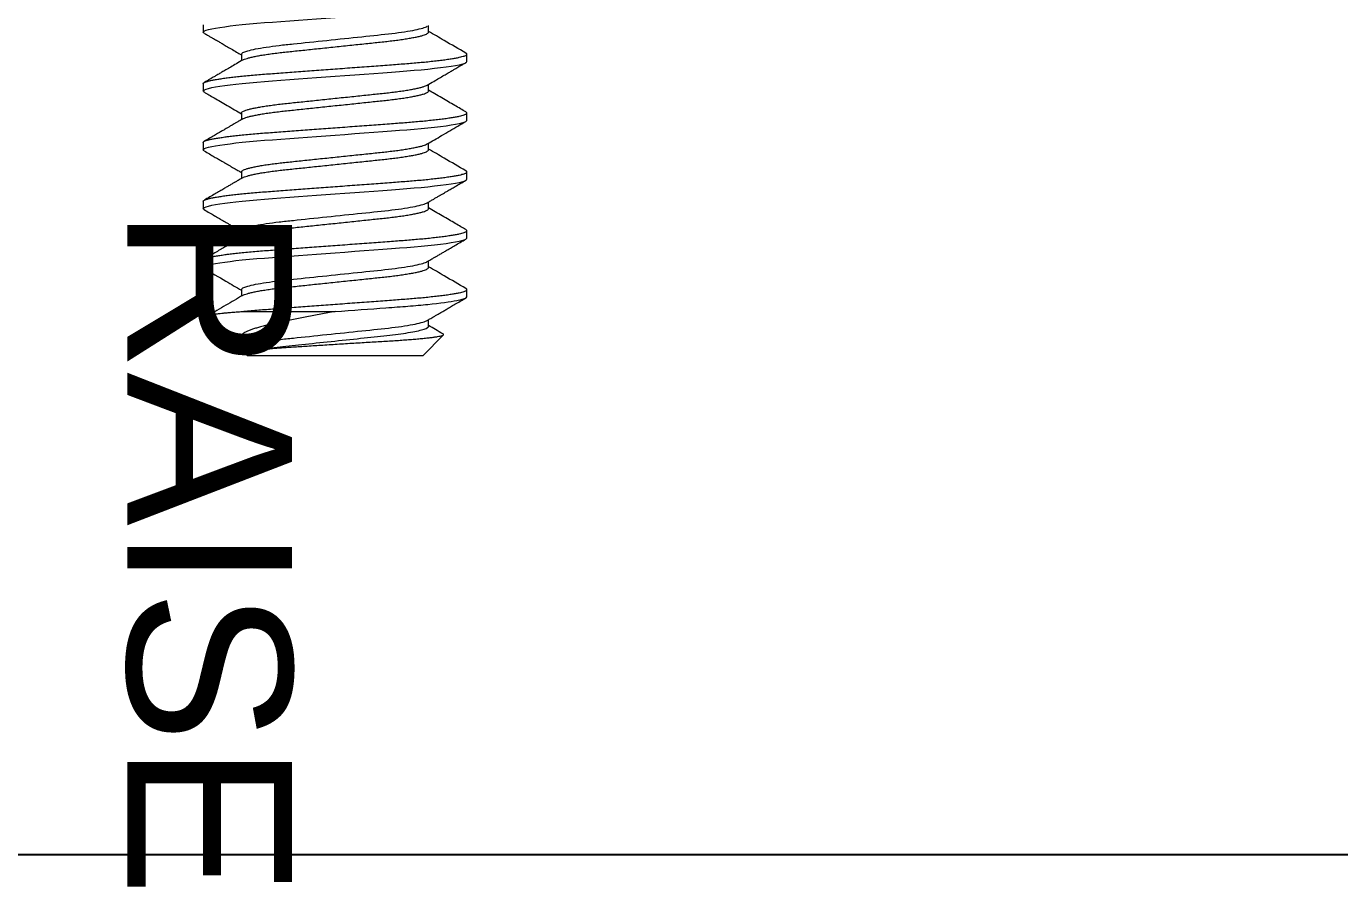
# Model space of a CAD drawing. Header units: inches. Extents: x 1.3 to 19.8, y 1.7 to 13.
# Drawn here: x 13.588 to 14.146, y 10.034 to 10.399 of the extents above; entities that cross this region are included whole.
import ezdxf

# ---------------------------------------------------------------- set-up
doc = ezdxf.new("R2010")
doc.units = ezdxf.units.IN
doc.header["$MEASUREMENT"] = 0
doc.linetypes.add('SLD-Solid', pattern=[0])
for name, color, linetype in [('Fastener', 134, 'Continuous'), ('Solenoid', 6, 'Continuous'), ('Text', 50, 'Continuous')]:
    doc.layers.add(name, color=color, linetype=linetype)
doc.styles.get("Standard").update_dxf_attribs({"font": 'arial.ttf'})

msp = doc.modelspace()

# ---------------------------------------------------------------- linework, layer by layer
at = {"layer": 'Fastener', "linetype": 'SLD-Solid', "lineweight": 15}
for p, q in [((13.66324, 10.39979), (13.66324, 10.39667)), ((13.759, 10.39667), (13.759, 10.39948)), ((13.67948, 10.38729), (13.67948, 10.38447)), ((13.77524, 10.38417), (13.77524, 10.38729)), ((13.66324, 10.37479), (13.66324, 10.37167)), ((13.759, 10.37167), (13.759, 10.37448)), ((13.67948, 10.36229), (13.67948, 10.35947)), ((13.77524, 10.35917), (13.77524, 10.36229)), ((13.66324, 10.34979), (13.66324, 10.34667)), ((13.759, 10.34667), (13.759, 10.34948)), ((13.67948, 10.33729), (13.67948, 10.33447)), ((13.77524, 10.33417), (13.77524, 10.33729)), ((13.66324, 10.32479), (13.66324, 10.32167)), ((13.759, 10.32167), (13.759, 10.32449)), ((13.67948, 10.31229), (13.67948, 10.30947)), ((13.77524, 10.30917), (13.77524, 10.31229)), ((13.66324, 10.29979), (13.66324, 10.29667)), ((13.759, 10.29667), (13.759, 10.29949)), ((13.67948, 10.28729), (13.67948, 10.28447)), ((13.77524, 10.28417), (13.77524, 10.28729)), ((13.67928, 10.27792), (13.71924, 10.27792)), ((13.66524, 10.27591), (13.67803, 10.26312)), ((13.759, 10.27167), (13.759, 10.27449)), ((13.75649, 10.25917), (13.76531, 10.26799)), ((13.67948, 10.26229), (13.67948, 10.26168)), ((13.67948, 10.26168), (13.68199, 10.25917)), ((13.67948, 10.26168), (13.68703, 10.26168)), ((13.75649, 10.25917), (13.68199, 10.25917))]:
    msp.add_line(p, q, dxfattribs=at)
at = {"layer": 'Fastener', "linetype": 'SLD-Solid', "lineweight": 15, "flags": 128}
for points in [[(13.66365, 10.39623), (13.66336, 10.39642), (13.66324, 10.39667), (13.66338, 10.39692), (13.66381, 10.3972), (13.66453, 10.39748), (13.66556, 10.39778), (13.66689, 10.39808), (13.66852, 10.39839), (13.67033, 10.39869), (13.67238, 10.39898), (13.67466, 10.39927), (13.67715, 10.39956), (13.67982, 10.39985), (13.68284, 10.40014), (13.68602, 10.40042), (13.68931, 10.40069), (13.69271, 10.40094), (13.69629, 10.40121), (13.70003, 10.40149), (13.70371, 10.40176), (13.70749, 10.40204), (13.71136, 10.40233), (13.71528, 10.40262), (13.71924, 10.40292), (13.72344, 10.40323), (13.7276, 10.40354), (13.73169, 10.40384), (13.73568, 10.40414), (13.73953, 10.40443), (13.74323, 10.4047), (13.74656, 10.40495), (13.74974, 10.40519), (13.75283, 10.40544), (13.75581, 10.40571), (13.75866, 10.40599), (13.76149, 10.40629), (13.76411, 10.40659), (13.76649, 10.4069), (13.76861, 10.40722), (13.77045, 10.40753), (13.772, 10.40783), (13.77318, 10.40812), (13.77409, 10.4084), (13.77474, 10.40866), (13.77512, 10.40892), (13.77524, 10.40917), (13.77524, 10.40917)], [(13.66365, 10.37122), (13.66336, 10.37142), (13.66324, 10.37167), (13.66338, 10.37192), (13.66381, 10.3722), (13.66453, 10.37248), (13.66556, 10.37278), (13.66689, 10.37308), (13.66852, 10.37339), (13.67033, 10.37369), (13.67238, 10.37398), (13.67466, 10.37427), (13.67715, 10.37456), (13.67982, 10.37485), (13.68284, 10.37514), (13.68602, 10.37542), (13.68931, 10.37569), (13.69271, 10.37594), (13.69629, 10.37621), (13.70003, 10.37649), (13.70371, 10.37676), (13.70749, 10.37704), (13.71136, 10.37733), (13.71528, 10.37762), (13.71924, 10.37792), (13.72344, 10.37823), (13.7276, 10.37854), (13.73169, 10.37884), (13.73568, 10.37914), (13.73953, 10.37943), (13.74323, 10.3797), (13.74656, 10.37995), (13.74974, 10.38019), (13.75283, 10.38044), (13.75581, 10.38071), (13.75866, 10.38099), (13.76149, 10.38129), (13.76411, 10.38159), (13.76649, 10.3819), (13.76861, 10.38222), (13.77045, 10.38253), (13.772, 10.38283), (13.77318, 10.38312), (13.77409, 10.3834), (13.77474, 10.38366), (13.77512, 10.38392), (13.77524, 10.38417), (13.77524, 10.38417)], [(13.66365, 10.34622), (13.66336, 10.34642), (13.66324, 10.34667), (13.66338, 10.34692), (13.66381, 10.3472), (13.66453, 10.34748), (13.66556, 10.34778), (13.66689, 10.34808), (13.66852, 10.34839), (13.67033, 10.34869), (13.67238, 10.34898), (13.67466, 10.34927), (13.67715, 10.34956), (13.67982, 10.34985), (13.68284, 10.35014), (13.68602, 10.35042), (13.68931, 10.35069), (13.69271, 10.35094), (13.69629, 10.35121), (13.70003, 10.35149), (13.70371, 10.35176), (13.70749, 10.35204), (13.71136, 10.35233), (13.71528, 10.35262), (13.71924, 10.35292), (13.72344, 10.35323), (13.7276, 10.35354), (13.73169, 10.35384), (13.73568, 10.35414), (13.73953, 10.35443), (13.74323, 10.3547), (13.74656, 10.35495), (13.74974, 10.35519), (13.75283, 10.35544), (13.75581, 10.35571), (13.75866, 10.35599), (13.76149, 10.35629), (13.76411, 10.35659), (13.76649, 10.3569), (13.76861, 10.35722), (13.77045, 10.35753), (13.772, 10.35783), (13.77318, 10.35812), (13.77409, 10.3584), (13.77474, 10.35866), (13.77512, 10.35892), (13.77524, 10.35917), (13.77524, 10.35917)], [(13.66365, 10.32122), (13.66336, 10.32142), (13.66324, 10.32167), (13.66338, 10.32192), (13.66381, 10.3222), (13.66453, 10.32248), (13.66556, 10.32278), (13.66689, 10.32308), (13.66852, 10.32339), (13.67033, 10.32369), (13.67238, 10.32398), (13.67466, 10.32427), (13.67715, 10.32456), (13.67982, 10.32485), (13.68284, 10.32514), (13.68602, 10.32542), (13.68931, 10.32569), (13.69271, 10.32594), (13.69629, 10.32621), (13.70003, 10.32649), (13.70371, 10.32676), (13.70749, 10.32704), (13.71136, 10.32733), (13.71528, 10.32762), (13.71924, 10.32792), (13.72344, 10.32823), (13.7276, 10.32854), (13.73169, 10.32884), (13.73568, 10.32914), (13.73953, 10.32943), (13.74323, 10.3297), (13.74656, 10.32995), (13.74974, 10.33019), (13.75283, 10.33044), (13.75581, 10.33071), (13.75866, 10.33099), (13.76149, 10.33129), (13.76411, 10.33159), (13.76649, 10.3319), (13.76861, 10.33222), (13.77045, 10.33253), (13.772, 10.33283), (13.77318, 10.33312), (13.77409, 10.3334), (13.77474, 10.33366), (13.77512, 10.33392), (13.77524, 10.33417), (13.77524, 10.33417)], [(13.66365, 10.29623), (13.66336, 10.29642), (13.66324, 10.29667), (13.66338, 10.29692), (13.66381, 10.2972), (13.66453, 10.29748), (13.66556, 10.29778), (13.66689, 10.29808), (13.66852, 10.29839), (13.67033, 10.29869), (13.67238, 10.29898), (13.67466, 10.29927), (13.67715, 10.29956), (13.67982, 10.29985), (13.68284, 10.30014), (13.68602, 10.30042), (13.68931, 10.30069), (13.69271, 10.30094), (13.69629, 10.30121), (13.70003, 10.30149), (13.70371, 10.30176), (13.70749, 10.30204), (13.71136, 10.30233), (13.71528, 10.30262), (13.71924, 10.30292), (13.72344, 10.30323), (13.7276, 10.30354), (13.73169, 10.30384), (13.73568, 10.30414), (13.73953, 10.30443), (13.74323, 10.3047), (13.74656, 10.30495), (13.74974, 10.30519), (13.75283, 10.30544), (13.75581, 10.30571), (13.75866, 10.30599), (13.76149, 10.30629), (13.76411, 10.30659), (13.76649, 10.3069), (13.76861, 10.30722), (13.77045, 10.30753), (13.772, 10.30783), (13.77318, 10.30812), (13.77409, 10.3084), (13.77474, 10.30866), (13.77512, 10.30892), (13.77524, 10.30917), (13.77524, 10.30917)]]:
    msp.add_lwpolyline(points, dxfattribs=at)
at = {"layer": 'Fastener', "linetype": 'SLD-Solid', "lineweight": 15}
for points, knots in [([(13.66363, 10.39623), (13.6641, 10.39595), (13.66498, 10.39544), (13.66618, 10.39474), (13.66719, 10.39416), (13.66805, 10.39366), (13.6689, 10.39316), (13.66997, 10.39254), (13.67137, 10.39172), (13.67312, 10.3907), (13.67516, 10.38951), (13.67732, 10.38825), (13.67879, 10.38739), (13.67948, 10.38698)], [0, 0, 0, 0, 0.089254, 0.16547, 0.228658, 0.278826, 0.327947, 0.390075, 0.481807, 0.592248, 0.721364, 0.86911, 1, 1, 1, 1]), ([(13.67948, 10.38729), (13.67948, 10.38772), (13.68034, 10.38821), (13.68394, 10.38925), (13.68667, 10.38979), (13.69174, 10.39055), (13.69358, 10.39079), (13.69745, 10.39126), (13.69945, 10.39147), (13.70587, 10.39214), (13.71073, 10.39265), (13.72074, 10.3937), (13.72586, 10.39423), (13.73531, 10.39522), (13.73951, 10.39563), (13.74721, 10.39657), (13.75065, 10.39709), (13.75586, 10.39815), (13.75762, 10.39868), (13.75844, 10.39916)], [0, 0, 0, 0, 0.125, 0.125, 0.25, 0.25, 0.3125, 0.3125, 0.375, 0.375, 0.5, 0.5, 0.625, 0.625, 0.75, 0.75, 0.875, 0.875, 1, 1, 1, 1]), ([(13.68004, 10.3848), (13.68005, 10.3848), (13.6802, 10.38492), (13.68078, 10.38516), (13.68181, 10.38552), (13.68318, 10.38589), (13.68481, 10.38626), (13.68671, 10.38663), (13.68885, 10.38699), (13.69122, 10.38735), (13.69379, 10.38769), (13.69653, 10.38803), (13.6994, 10.38834), (13.70242, 10.38865), (13.70558, 10.38898), (13.70887, 10.38933), (13.71226, 10.38968), (13.71573, 10.39005), (13.71926, 10.39042), (13.72281, 10.39079), (13.72634, 10.39116), (13.72979, 10.39152), (13.73311, 10.39187), (13.73626, 10.3922), (13.73923, 10.39251), (13.74205, 10.39282), (13.74473, 10.39314), (13.74729, 10.39349), (13.74967, 10.39385), (13.75184, 10.39422), (13.75376, 10.39459), (13.7554, 10.39497), (13.75674, 10.39533), (13.75777, 10.39569), (13.75848, 10.39603), (13.75892, 10.39636), (13.75898, 10.39656), (13.759, 10.39667)], [0, 0, 0, 0, 0.00117, 0.030726, 0.060638, 0.090791, 0.120522, 0.150249, 0.179854, 0.209223, 0.238769, 0.26785, 0.296368, 0.324915, 0.35402, 0.383055, 0.412433, 0.442044, 0.471773, 0.502041, 0.532185, 0.562083, 0.591619, 0.620687, 0.648688, 0.676724, 0.705299, 0.734322, 0.764227, 0.794375, 0.824645, 0.854912, 0.885051, 0.914411, 0.943422, 0.971982, 1, 1, 1, 1]), ([(13.77485, 10.38773), (13.77178, 10.38952), (13.76649, 10.39259), (13.76121, 10.39568), (13.759, 10.39697)], [0, 0, 0, 0, 0.581692, 1, 1, 1, 1]), ([(13.66324, 10.37479), (13.66327, 10.37488), (13.66332, 10.37505), (13.66376, 10.37532), (13.66449, 10.37561), (13.66552, 10.3759), (13.66685, 10.37621), (13.66845, 10.37651), (13.67029, 10.37681), (13.67234, 10.37711), (13.67462, 10.3774), (13.6771, 10.37769), (13.67984, 10.37798), (13.6828, 10.37826), (13.68597, 10.37854), (13.68927, 10.37881), (13.6927, 10.37907), (13.69629, 10.37933), (13.69996, 10.37961), (13.70371, 10.37988), (13.70749, 10.38017), (13.71136, 10.38045), (13.71528, 10.38075), (13.71932, 10.38105), (13.72344, 10.38135), (13.7276, 10.38166), (13.73169, 10.38197), (13.73568, 10.38226), (13.73953, 10.38255), (13.74317, 10.38282), (13.74657, 10.38307), (13.74978, 10.38331), (13.75287, 10.38357), (13.75585, 10.38383), (13.75876, 10.38412), (13.76154, 10.38441), (13.76416, 10.38472), (13.76654, 10.38503), (13.76866, 10.38534), (13.7705, 10.38565), (13.77201, 10.38595), (13.77322, 10.38624), (13.77413, 10.38652), (13.77478, 10.38679), (13.77516, 10.38705), (13.77528, 10.3873), (13.77518, 10.38752), (13.77492, 10.38767), (13.77482, 10.38773)], [0, 0, 0, 0, 0.0216622, 0.0436858, 0.0660217, 0.0886155, 0.1114092, 0.1343411, 0.1560326, 0.1777356, 0.1993956, 0.2209583, 0.2423712, 0.2648613, 0.2870698, 0.3089442, 0.3305122, 0.3523351, 0.3744988, 0.3956628, 0.4170373, 0.4385726, 0.4602164, 0.4819148, 0.5049266, 0.5278731, 0.5506904, 0.5733164, 0.5956925, 0.6177639, 0.6382504, 0.6586077, 0.6792808, 0.7002456, 0.7214582, 0.7441736, 0.767054, 0.7900364, 0.8130562, 0.8360479, 0.8589468, 0.8803957, 0.9016549, 0.9226761, 0.9434146, 0.9638292, 0.9854913, 1, 1, 1, 1]), ([(13.68004, 10.3848), (13.67914, 10.38427), (13.67744, 10.38328), (13.67506, 10.38189), (13.67303, 10.3807), (13.67132, 10.37971), (13.67004, 10.37896), (13.66914, 10.37843), (13.66848, 10.37805), (13.66782, 10.37766), (13.66703, 10.37721), (13.66606, 10.37664), (13.6649, 10.37597), (13.66407, 10.37549), (13.66363, 10.37523)], [0, 0, 0, 0, 0.165311, 0.310153, 0.434475, 0.53823, 0.621376, 0.66813, 0.704352, 0.741372, 0.789441, 0.848564, 0.918748, 1, 1, 1, 1]), ([(13.75844, 10.37416), (13.75934, 10.37469), (13.76104, 10.37568), (13.76341, 10.37707), (13.76545, 10.37826), (13.76716, 10.37925), (13.76844, 10.37999), (13.76934, 10.38052), (13.77, 10.3809), (13.77066, 10.38129), (13.77145, 10.38175), (13.77242, 10.38231), (13.77358, 10.38299), (13.77441, 10.38347), (13.77485, 10.38373)], [0, 0, 0, 0, 0.16532, 0.310169, 0.434496, 0.538252, 0.621396, 0.668147, 0.704366, 0.741381, 0.789447, 0.848567, 0.918749, 1, 1, 1, 1]), ([(13.67948, 10.36229), (13.67951, 10.36239), (13.67956, 10.3626), (13.68002, 10.36294), (13.68076, 10.36329), (13.68182, 10.36365), (13.68318, 10.36401), (13.68481, 10.36438), (13.68671, 10.36475), (13.68885, 10.36512), (13.69122, 10.36547), (13.69379, 10.36582), (13.69653, 10.36615), (13.6994, 10.36646), (13.70242, 10.36678), (13.70558, 10.36711), (13.70887, 10.36745), (13.71226, 10.36781), (13.71573, 10.36817), (13.71926, 10.36854), (13.72281, 10.36891), (13.72634, 10.36928), (13.72979, 10.36965), (13.73311, 10.36999), (13.73626, 10.37032), (13.73923, 10.37063), (13.74205, 10.37094), (13.74473, 10.37127), (13.74729, 10.37161), (13.74967, 10.37197), (13.75184, 10.37234), (13.75376, 10.37272), (13.7554, 10.37309), (13.75675, 10.37346), (13.75774, 10.37381), (13.7583, 10.37405), (13.75844, 10.37416), (13.75844, 10.37416)], [0, 0, 0, 0, 0.028534, 0.057627, 0.087185, 0.117098, 0.147252, 0.176984, 0.206712, 0.236319, 0.265689, 0.295236, 0.324318, 0.352837, 0.381385, 0.410491, 0.439527, 0.468906, 0.498518, 0.528248, 0.558518, 0.588663, 0.618562, 0.6481, 0.677169, 0.705171, 0.733208, 0.761784, 0.790808, 0.820714, 0.850864, 0.881135, 0.911403, 0.941543, 0.970905, 0.999916, 1, 1, 1, 1]), ([(13.66363, 10.37123), (13.6643, 10.37083), (13.66575, 10.36999), (13.66805, 10.36865), (13.67065, 10.36714), (13.67353, 10.36546), (13.6765, 10.36373), (13.67852, 10.36255), (13.67948, 10.36198)], [0, 0, 0, 0, 0.127438, 0.273001, 0.436645, 0.618309, 0.817931, 1, 1, 1, 1]), ([(13.68004, 10.3598), (13.68005, 10.3598), (13.6802, 10.35992), (13.68078, 10.36016), (13.68181, 10.36052), (13.68318, 10.36089), (13.68481, 10.36126), (13.68671, 10.36163), (13.68885, 10.36199), (13.69122, 10.36235), (13.69379, 10.36269), (13.69653, 10.36303), (13.6994, 10.36334), (13.70242, 10.36365), (13.70558, 10.36398), (13.70887, 10.36433), (13.71226, 10.36468), (13.71573, 10.36505), (13.71926, 10.36542), (13.72281, 10.36579), (13.72634, 10.36616), (13.72979, 10.36652), (13.73311, 10.36687), (13.73626, 10.3672), (13.73923, 10.36751), (13.74205, 10.36782), (13.74473, 10.36814), (13.74729, 10.36849), (13.74967, 10.36885), (13.75184, 10.36922), (13.75376, 10.36959), (13.7554, 10.36997), (13.75674, 10.37033), (13.75777, 10.37069), (13.75848, 10.37103), (13.75892, 10.37136), (13.75898, 10.37156), (13.759, 10.37167)], [0, 0, 0, 0, 0.0010764, 0.0306353, 0.0605503, 0.0907057, 0.1204392, 0.1501691, 0.1797775, 0.2091491, 0.2386982, 0.2677813, 0.2963024, 0.3248519, 0.3539596, 0.3829971, 0.4123776, 0.4419913, 0.471723, 0.5019943, 0.532141, 0.5620416, 0.5915808, 0.6206516, 0.6486552, 0.6766935, 0.7052713, 0.7342969, 0.7642047, 0.7943558, 0.8246285, 0.8548982, 0.8850404, 0.9144031, 0.9434165, 0.9719793, 1, 1, 1, 1]), ([(13.77485, 10.36273), (13.77408, 10.36318), (13.77249, 10.3641), (13.77001, 10.36555), (13.76736, 10.36709), (13.76454, 10.36874), (13.76173, 10.37037), (13.75987, 10.37146), (13.759, 10.37197)], [0, 0, 0, 0, 0.145435, 0.301784, 0.469011, 0.647072, 0.835922, 1, 1, 1, 1]), ([(13.66324, 10.34979), (13.66327, 10.34988), (13.66332, 10.35005), (13.66376, 10.35032), (13.66449, 10.35061), (13.66552, 10.3509), (13.66685, 10.35121), (13.66845, 10.35151), (13.67029, 10.35181), (13.67234, 10.35211), (13.67462, 10.3524), (13.6771, 10.35269), (13.67984, 10.35298), (13.6828, 10.35326), (13.68597, 10.35354), (13.68927, 10.35381), (13.6927, 10.35407), (13.69629, 10.35433), (13.69996, 10.35461), (13.70371, 10.35488), (13.70749, 10.35517), (13.71136, 10.35545), (13.71528, 10.35575), (13.71932, 10.35605), (13.72344, 10.35635), (13.7276, 10.35666), (13.73169, 10.35697), (13.73568, 10.35726), (13.73953, 10.35755), (13.74317, 10.35782), (13.74657, 10.35807), (13.74978, 10.35831), (13.75287, 10.35857), (13.75585, 10.35883), (13.75876, 10.35912), (13.76154, 10.35941), (13.76416, 10.35972), (13.76654, 10.36003), (13.76866, 10.36034), (13.7705, 10.36065), (13.77201, 10.36095), (13.77322, 10.36124), (13.77413, 10.36152), (13.77478, 10.36179), (13.77516, 10.36205), (13.77528, 10.3623), (13.77518, 10.36252), (13.77492, 10.36267), (13.77482, 10.36273)], [0, 0, 0, 0, 0.021663, 0.043687, 0.066023, 0.088618, 0.111412, 0.134344, 0.156036, 0.17774, 0.1994, 0.220963, 0.242377, 0.264867, 0.287076, 0.308951, 0.33052, 0.352343, 0.374507, 0.395672, 0.417047, 0.438583, 0.460227, 0.481926, 0.504938, 0.527885, 0.550703, 0.57333, 0.595706, 0.617778, 0.638265, 0.658623, 0.679296, 0.700262, 0.721475, 0.744191, 0.767072, 0.790055, 0.813075, 0.836067, 0.858967, 0.880416, 0.901676, 0.922697, 0.943436, 0.963851, 0.985514, 1, 1, 1, 1]), ([(13.68004, 10.3598), (13.67956, 10.35952), (13.67868, 10.359), (13.67745, 10.35828), (13.67642, 10.35768), (13.67559, 10.3572), (13.67496, 10.35683), (13.67447, 10.35654), (13.67402, 10.35628), (13.67339, 10.35591), (13.67247, 10.35538), (13.67123, 10.35466), (13.66972, 10.35377), (13.66794, 10.35273), (13.66587, 10.35154), (13.66441, 10.35068), (13.66363, 10.35023)], [0, 0, 0, 0, 0.0870931, 0.1620602, 0.2248811, 0.2755402, 0.314024, 0.3403221, 0.3640765, 0.3971712, 0.4558833, 0.5312761, 0.6233642, 0.7321653, 0.8577018, 1, 1, 1, 1]), ([(13.75844, 10.34916), (13.76046, 10.35034), (13.76366, 10.35221), (13.76913, 10.3554), (13.77258, 10.3574), (13.77485, 10.35873)], [0, 0, 0, 0, 0.3697537, 0.5844772, 1, 1, 1, 1]), ([(13.66363, 10.34623), (13.6644, 10.34578), (13.66584, 10.34494), (13.66785, 10.34377), (13.66959, 10.34276), (13.67104, 10.34191), (13.67221, 10.34123), (13.67304, 10.34075), (13.67359, 10.34042), (13.67398, 10.3402), (13.67442, 10.33994), (13.67499, 10.33961), (13.67582, 10.33912), (13.67695, 10.33847), (13.67822, 10.33772), (13.67909, 10.33721), (13.67948, 10.33699)], [0, 0, 0, 0, 0.1450857, 0.2723151, 0.3817143, 0.4733051, 0.547106, 0.6031313, 0.6308002, 0.6513159, 0.6774757, 0.7135303, 0.7594729, 0.8345728, 0.9265867, 1, 1, 1, 1]), ([(13.67948, 10.33729), (13.67951, 10.33739), (13.67956, 10.3376), (13.68002, 10.33794), (13.68076, 10.33829), (13.68182, 10.33865), (13.68318, 10.33901), (13.68481, 10.33938), (13.68671, 10.33975), (13.68885, 10.34012), (13.69122, 10.34047), (13.69379, 10.34082), (13.69653, 10.34115), (13.6994, 10.34146), (13.70242, 10.34178), (13.70558, 10.34211), (13.70887, 10.34245), (13.71226, 10.34281), (13.71573, 10.34317), (13.71926, 10.34354), (13.72281, 10.34391), (13.72634, 10.34428), (13.72979, 10.34465), (13.73311, 10.34499), (13.73626, 10.34532), (13.73923, 10.34563), (13.74205, 10.34594), (13.74473, 10.34627), (13.74729, 10.34661), (13.74967, 10.34697), (13.75184, 10.34734), (13.75376, 10.34772), (13.7554, 10.34809), (13.75675, 10.34846), (13.75774, 10.34881), (13.7583, 10.34905), (13.75844, 10.34916), (13.75844, 10.34916)], [0, 0, 0, 0, 0.028533, 0.057627, 0.087184, 0.117097, 0.14725, 0.176982, 0.20671, 0.236316, 0.265686, 0.295233, 0.324315, 0.352834, 0.381381, 0.410487, 0.439523, 0.468901, 0.498513, 0.528243, 0.558512, 0.588657, 0.618556, 0.648093, 0.677162, 0.705164, 0.7332, 0.761776, 0.7908, 0.820706, 0.850855, 0.881126, 0.911394, 0.941534, 0.970895, 0.999906, 1, 1, 1, 1]), ([(13.68005, 10.3348), (13.68005, 10.3348), (13.6802, 10.33492), (13.68078, 10.33516), (13.68181, 10.33552), (13.68318, 10.33589), (13.68481, 10.33626), (13.68671, 10.33663), (13.68885, 10.33699), (13.69122, 10.33735), (13.69379, 10.33769), (13.69653, 10.33803), (13.6994, 10.33834), (13.70242, 10.33865), (13.70558, 10.33898), (13.70887, 10.33933), (13.71226, 10.33968), (13.71573, 10.34005), (13.71926, 10.34042), (13.72281, 10.34079), (13.72634, 10.34116), (13.72979, 10.34152), (13.73311, 10.34187), (13.73626, 10.3422), (13.73923, 10.34251), (13.74205, 10.34282), (13.74473, 10.34314), (13.74729, 10.34349), (13.74967, 10.34385), (13.75184, 10.34422), (13.75376, 10.34459), (13.7554, 10.34497), (13.75674, 10.34533), (13.75777, 10.34569), (13.75848, 10.34603), (13.75892, 10.34636), (13.75898, 10.34656), (13.759, 10.34667)], [0, 0, 0, 0, 0.0010345, 0.0305946, 0.0605109, 0.0906676, 0.1204024, 0.1501335, 0.1797431, 0.2091159, 0.2386663, 0.2677506, 0.2962729, 0.3248236, 0.3539325, 0.3829712, 0.4123529, 0.4419679, 0.4717009, 0.5019734, 0.5321213, 0.5620232, 0.5915637, 0.6206357, 0.6486404, 0.67668, 0.705259, 0.7342857, 0.7641948, 0.7943472, 0.8246211, 0.8548921, 0.8850356, 0.9143996, 0.9434142, 0.9719781, 1, 1, 1, 1]), ([(13.77485, 10.33773), (13.77177, 10.33952), (13.76649, 10.34259), (13.76121, 10.34568), (13.759, 10.34697)], [0, 0, 0, 0, 0.582332, 1, 1, 1, 1]), ([(13.66324, 10.32479), (13.66327, 10.32488), (13.66332, 10.32505), (13.66376, 10.32532), (13.66449, 10.32561), (13.66552, 10.3259), (13.66685, 10.32621), (13.66845, 10.32651), (13.67029, 10.32681), (13.67234, 10.32711), (13.67462, 10.3274), (13.6771, 10.32769), (13.67984, 10.32798), (13.6828, 10.32826), (13.68597, 10.32854), (13.68927, 10.32881), (13.6927, 10.32907), (13.69629, 10.32933), (13.69996, 10.32961), (13.70371, 10.32988), (13.70749, 10.33017), (13.71136, 10.33045), (13.71528, 10.33075), (13.71932, 10.33105), (13.72344, 10.33135), (13.7276, 10.33166), (13.73169, 10.33197), (13.73568, 10.33226), (13.73953, 10.33255), (13.74317, 10.33282), (13.74657, 10.33307), (13.74978, 10.33331), (13.75287, 10.33357), (13.75585, 10.33383), (13.75876, 10.33412), (13.76154, 10.33441), (13.76416, 10.33472), (13.76654, 10.33503), (13.76866, 10.33534), (13.7705, 10.33565), (13.77201, 10.33595), (13.77322, 10.33624), (13.77413, 10.33652), (13.77478, 10.33679), (13.77516, 10.33705), (13.77528, 10.3373), (13.77518, 10.33752), (13.77492, 10.33767), (13.77482, 10.33773)], [0, 0, 0, 0, 0.021664, 0.04369, 0.066027, 0.088623, 0.111419, 0.134353, 0.156046, 0.177751, 0.199413, 0.220977, 0.242392, 0.264884, 0.287094, 0.308971, 0.330541, 0.352365, 0.374531, 0.395697, 0.417073, 0.43861, 0.460256, 0.481956, 0.50497, 0.527919, 0.550738, 0.573366, 0.595744, 0.617817, 0.638305, 0.658664, 0.679339, 0.700306, 0.72152, 0.744238, 0.76712, 0.790104, 0.813126, 0.83612, 0.859021, 0.880472, 0.901733, 0.922756, 0.943496, 0.963912, 0.985576, 1, 1, 1, 1]), ([(13.68004, 10.3348), (13.67968, 10.33459), (13.67902, 10.3342), (13.67813, 10.33368), (13.67744, 10.33328), (13.67693, 10.33298), (13.67648, 10.33272), (13.67599, 10.33243), (13.67537, 10.33207), (13.6745, 10.33156), (13.67335, 10.33089), (13.67188, 10.33003), (13.67017, 10.32903), (13.6682, 10.32789), (13.666, 10.32661), (13.66444, 10.3257), (13.66362, 10.32523)], [0, 0, 0, 0, 0.066504, 0.120758, 0.162745, 0.192451, 0.214586, 0.244006, 0.281806, 0.327987, 0.402611, 0.492161, 0.596653, 0.716107, 0.850547, 1, 1, 1, 1]), ([(13.75844, 10.32416), (13.75893, 10.32445), (13.75985, 10.32498), (13.7611, 10.32571), (13.76212, 10.32631), (13.76291, 10.32677), (13.76346, 10.32709), (13.76388, 10.32734), (13.7643, 10.32758), (13.76492, 10.32794), (13.76583, 10.32848), (13.76708, 10.3292), (13.76862, 10.3301), (13.77044, 10.33116), (13.77255, 10.33239), (13.77405, 10.33326), (13.77485, 10.33373)], [0, 0, 0, 0, 0.090507, 0.166868, 0.229061, 0.277066, 0.31087, 0.331055, 0.353774, 0.386293, 0.444906, 0.520961, 0.614476, 0.72547, 0.853968, 1, 1, 1, 1]), ([(13.67948, 10.31229), (13.67948, 10.31272), (13.68034, 10.31321), (13.68394, 10.31425), (13.68667, 10.31479), (13.69174, 10.31555), (13.69358, 10.31579), (13.69745, 10.31626), (13.69945, 10.31647), (13.70587, 10.31714), (13.71073, 10.31765), (13.72074, 10.3187), (13.72586, 10.31923), (13.73531, 10.32022), (13.73951, 10.32063), (13.74721, 10.32157), (13.75065, 10.32209), (13.75586, 10.32315), (13.75762, 10.32368), (13.75844, 10.32416)], [0, 0, 0, 0, 0.125, 0.125, 0.25, 0.25, 0.3125, 0.3125, 0.375, 0.375, 0.5, 0.5, 0.625, 0.625, 0.75, 0.75, 0.875, 0.875, 1, 1, 1, 1]), ([(13.66363, 10.32123), (13.66441, 10.32077), (13.66587, 10.31992), (13.66794, 10.31872), (13.66972, 10.31768), (13.67123, 10.3168), (13.67247, 10.31608), (13.6734, 10.31553), (13.67406, 10.31515), (13.67459, 10.31484), (13.67518, 10.3145), (13.676, 10.31402), (13.67709, 10.31338), (13.67829, 10.31268), (13.67911, 10.3122), (13.67948, 10.31199)], [0, 0, 0, 0, 0.147357, 0.277355, 0.390024, 0.485384, 0.563456, 0.624255, 0.661985, 0.688508, 0.723249, 0.773814, 0.843741, 0.930991, 1, 1, 1, 1]), ([(13.68004, 10.3098), (13.68005, 10.3098), (13.6802, 10.30992), (13.68078, 10.31016), (13.68181, 10.31052), (13.68318, 10.31089), (13.68481, 10.31126), (13.68671, 10.31163), (13.68885, 10.31199), (13.69122, 10.31235), (13.69379, 10.31269), (13.69653, 10.31303), (13.6994, 10.31334), (13.70242, 10.31365), (13.70558, 10.31398), (13.70887, 10.31433), (13.71226, 10.31468), (13.71573, 10.31505), (13.71926, 10.31542), (13.72281, 10.31579), (13.72634, 10.31616), (13.72979, 10.31652), (13.73311, 10.31687), (13.73626, 10.3172), (13.73923, 10.31751), (13.74205, 10.31782), (13.74473, 10.31814), (13.74729, 10.31849), (13.74967, 10.31885), (13.75184, 10.31922), (13.75376, 10.31959), (13.7554, 10.31997), (13.75674, 10.32033), (13.75777, 10.32069), (13.75848, 10.32103), (13.75892, 10.32136), (13.75898, 10.32156), (13.759, 10.32167)], [0, 0, 0, 0, 0.0010932, 0.0306516, 0.0605661, 0.090721, 0.120454, 0.1501834, 0.1797912, 0.2091624, 0.238711, 0.2677936, 0.2963142, 0.3248633, 0.3539704, 0.3830075, 0.4123874, 0.4420007, 0.4717319, 0.5020026, 0.5321488, 0.562049, 0.5915876, 0.620658, 0.6486611, 0.676699, 0.7052763, 0.7343013, 0.7642087, 0.7943593, 0.8246314, 0.8549006, 0.8850423, 0.9144046, 0.9434175, 0.9719798, 1, 1, 1, 1]), ([(13.77485, 10.31273), (13.77413, 10.31315), (13.77261, 10.31403), (13.77022, 10.31542), (13.7676, 10.31695), (13.76474, 10.31861), (13.76185, 10.3203), (13.75991, 10.32144), (13.759, 10.32197)], [0, 0, 0, 0, 0.1364762, 0.287464, 0.4529202, 0.6327932, 0.8270283, 1, 1, 1, 1]), ([(13.66324, 10.29979), (13.66327, 10.29988), (13.66332, 10.30005), (13.66376, 10.30032), (13.66449, 10.30061), (13.66552, 10.3009), (13.66685, 10.30121), (13.66845, 10.30151), (13.67029, 10.30181), (13.67234, 10.30211), (13.67462, 10.3024), (13.6771, 10.30269), (13.67984, 10.30298), (13.6828, 10.30326), (13.68597, 10.30354), (13.68927, 10.30381), (13.6927, 10.30407), (13.69629, 10.30433), (13.69996, 10.30461), (13.70371, 10.30488), (13.70749, 10.30517), (13.71136, 10.30545), (13.71528, 10.30575), (13.71932, 10.30605), (13.72344, 10.30635), (13.7276, 10.30666), (13.73169, 10.30697), (13.73568, 10.30726), (13.73953, 10.30755), (13.74317, 10.30782), (13.74657, 10.30807), (13.74978, 10.30831), (13.75287, 10.30857), (13.75585, 10.30883), (13.75876, 10.30912), (13.76154, 10.30941), (13.76416, 10.30972), (13.76654, 10.31003), (13.76866, 10.31034), (13.7705, 10.31065), (13.77201, 10.31095), (13.77322, 10.31124), (13.77413, 10.31152), (13.77478, 10.31179), (13.77516, 10.31205), (13.77528, 10.3123), (13.77518, 10.31252), (13.77492, 10.31267), (13.77482, 10.31273)], [0, 0, 0, 0, 0.021665, 0.043691, 0.06603, 0.088627, 0.111423, 0.134358, 0.156052, 0.177758, 0.199421, 0.220986, 0.242402, 0.264895, 0.287106, 0.308983, 0.330554, 0.352379, 0.374546, 0.395712, 0.41709, 0.438628, 0.460274, 0.481975, 0.50499, 0.527939, 0.550759, 0.573388, 0.595767, 0.617841, 0.63833, 0.65869, 0.679366, 0.700333, 0.721549, 0.744267, 0.76715, 0.790135, 0.813158, 0.836153, 0.859054, 0.880506, 0.901768, 0.922792, 0.943533, 0.96395, 0.985615, 1, 1, 1, 1]), ([(13.68004, 10.3098), (13.67868, 10.309), (13.67595, 10.3074), (13.67184, 10.30501), (13.66773, 10.30262), (13.66499, 10.30102), (13.66362, 10.30022)], [0, 0, 0, 0, 0.2495078, 0.4993264, 0.7494819, 1, 1, 1, 1]), ([(13.75844, 10.29916), (13.7588, 10.29937), (13.75946, 10.29975), (13.76035, 10.30027), (13.76104, 10.30068), (13.76155, 10.30098), (13.762, 10.30124), (13.76248, 10.30152), (13.7631, 10.30188), (13.76397, 10.30239), (13.76512, 10.30306), (13.76659, 10.30392), (13.76831, 10.30492), (13.77027, 10.30606), (13.77248, 10.30735), (13.77403, 10.30825), (13.77485, 10.30873)], [0, 0, 0, 0, 0.066419, 0.120613, 0.162564, 0.192262, 0.214408, 0.243843, 0.281656, 0.327852, 0.402497, 0.492069, 0.596584, 0.716061, 0.850524, 1, 1, 1, 1]), ([(13.66363, 10.29623), (13.66671, 10.29444), (13.67199, 10.29136), (13.67727, 10.28827), (13.67948, 10.28698)], [0, 0, 0, 0, 0.5823, 1, 1, 1, 1]), ([(13.67948, 10.28729), (13.67948, 10.28772), (13.68034, 10.28821), (13.68394, 10.28924), (13.68667, 10.28979), (13.69174, 10.29055), (13.69358, 10.29079), (13.69745, 10.29126), (13.69945, 10.29147), (13.70586, 10.29214), (13.71072, 10.29265), (13.72073, 10.2937), (13.72586, 10.29423), (13.73531, 10.29522), (13.73951, 10.29563), (13.74721, 10.29657), (13.75065, 10.29709), (13.75586, 10.29815), (13.75762, 10.29868), (13.75844, 10.29916)], [0, 0, 0, 0, 0.125, 0.125, 0.25, 0.25, 0.3125, 0.3125, 0.375, 0.375, 0.5, 0.5, 0.625, 0.625, 0.75, 0.75, 0.875, 0.875, 1, 1, 1, 1]), ([(13.68004, 10.2848), (13.68005, 10.2848), (13.6802, 10.28492), (13.68078, 10.28516), (13.68181, 10.28552), (13.68318, 10.28589), (13.68481, 10.28626), (13.68671, 10.28663), (13.68885, 10.28699), (13.69122, 10.28735), (13.69379, 10.28769), (13.69653, 10.28803), (13.6994, 10.28834), (13.70242, 10.28865), (13.70558, 10.28898), (13.70887, 10.28933), (13.71226, 10.28968), (13.71573, 10.29005), (13.71926, 10.29042), (13.72281, 10.29079), (13.72634, 10.29116), (13.72979, 10.29152), (13.73311, 10.29187), (13.73626, 10.2922), (13.73923, 10.29251), (13.74205, 10.29282), (13.74473, 10.29314), (13.74729, 10.29349), (13.74967, 10.29385), (13.75184, 10.29422), (13.75376, 10.29459), (13.7554, 10.29497), (13.75674, 10.29533), (13.75777, 10.29569), (13.75848, 10.29603), (13.75892, 10.29636), (13.75898, 10.29656), (13.759, 10.29667)], [0, 0, 0, 0, 0.001158, 0.030715, 0.060627, 0.09078, 0.120511, 0.150239, 0.179845, 0.209214, 0.238761, 0.267841, 0.29636, 0.324907, 0.354012, 0.383048, 0.412426, 0.442037, 0.471766, 0.502035, 0.532179, 0.562077, 0.591614, 0.620683, 0.648684, 0.67672, 0.705295, 0.734319, 0.764224, 0.794373, 0.824643, 0.85491, 0.88505, 0.91441, 0.943421, 0.971982, 1, 1, 1, 1]), ([(13.77485, 10.28773), (13.77177, 10.28952), (13.76649, 10.29259), (13.76121, 10.29568), (13.759, 10.29697)], [0, 0, 0, 0, 0.582178, 1, 1, 1, 1]), ([(13.68004, 10.2848), (13.67764, 10.2834), (13.67275, 10.28053), (13.66785, 10.27768), (13.66534, 10.27623)], [0, 0, 0, 0, 0.489333, 1, 1, 1, 1]), ([(13.67928, 10.27792), (13.67946, 10.27793), (13.6806, 10.27805), (13.6828, 10.27826), (13.68597, 10.27854), (13.68927, 10.27881), (13.6927, 10.27907), (13.69629, 10.27933), (13.69996, 10.27961), (13.70371, 10.27988), (13.70749, 10.28017), (13.71136, 10.28045), (13.71528, 10.28075), (13.71932, 10.28105), (13.72344, 10.28135), (13.7276, 10.28166), (13.73169, 10.28197), (13.73568, 10.28226), (13.73953, 10.28255), (13.74317, 10.28282), (13.74657, 10.28307), (13.74978, 10.28331), (13.75287, 10.28357), (13.75585, 10.28383), (13.75876, 10.28412), (13.76154, 10.28441), (13.76416, 10.28472), (13.76654, 10.28503), (13.76866, 10.28534), (13.7705, 10.28565), (13.77201, 10.28595), (13.77322, 10.28624), (13.77413, 10.28652), (13.77478, 10.28679), (13.77516, 10.28705), (13.77528, 10.2873), (13.77518, 10.28752), (13.77492, 10.28767), (13.77482, 10.28773)], [0, 0, 0, 0, 0.005512, 0.035036, 0.06419, 0.092905, 0.121218, 0.149866, 0.178961, 0.206744, 0.234803, 0.263073, 0.291486, 0.31997, 0.350178, 0.380301, 0.410254, 0.439956, 0.46933, 0.498304, 0.525197, 0.551921, 0.579059, 0.606581, 0.634427, 0.664247, 0.694283, 0.724452, 0.754671, 0.784853, 0.814914, 0.84307, 0.870978, 0.898573, 0.925798, 0.952597, 0.981033, 1, 1, 1, 1]), ([(13.71924, 10.27792), (13.72674, 10.27847), (13.73422, 10.27903), (13.7442, 10.27977), (13.74728, 10.27999), (13.7532, 10.28047), (13.75604, 10.28072), (13.76389, 10.28151), (13.7682, 10.28209), (13.77388, 10.28319), (13.77524, 10.28371), (13.77524, 10.28417)], [0, 0, 0, 0, 0.25, 0.25, 0.375, 0.375, 0.5, 0.5, 0.75, 0.75, 1, 1, 1, 1]), ([(13.75844, 10.27416), (13.7588, 10.27437), (13.75946, 10.27475), (13.76035, 10.27527), (13.76104, 10.27568), (13.76155, 10.27598), (13.762, 10.27624), (13.76249, 10.27652), (13.76311, 10.27689), (13.76397, 10.27739), (13.76513, 10.27806), (13.7666, 10.27892), (13.76831, 10.27992), (13.77027, 10.28106), (13.77248, 10.28235), (13.77404, 10.28325), (13.77486, 10.28373)], [0, 0, 0, 0, 0.066473, 0.120704, 0.162677, 0.192378, 0.214515, 0.24394, 0.281743, 0.327929, 0.40256, 0.492117, 0.596618, 0.716083, 0.850534, 1, 1, 1, 1]), ([(13.66526, 10.27593), (13.66522, 10.27597), (13.66511, 10.27607), (13.66531, 10.27623), (13.66584, 10.27644), (13.66676, 10.27665), (13.66805, 10.27686), (13.66953, 10.27706), (13.67106, 10.27723), (13.67256, 10.27738), (13.67438, 10.27755), (13.67658, 10.27772), (13.67838, 10.27785), (13.67928, 10.27792)], [0, 0, 0, 0, 0.058346, 0.160845, 0.266057, 0.37127, 0.478347, 0.585425, 0.658853, 0.732341, 0.805769, 0.902611, 1, 1, 1, 1]), ([(13.71924, 10.27792), (13.71822, 10.27774), (13.71619, 10.27738), (13.71319, 10.27683), (13.71021, 10.27628), (13.70727, 10.27572), (13.70436, 10.27516), (13.70157, 10.27461), (13.69889, 10.27407), (13.69632, 10.27354), (13.69383, 10.27302), (13.69144, 10.27249), (13.68918, 10.27192), (13.68716, 10.27137), (13.68538, 10.27081), (13.68383, 10.27027), (13.6824, 10.26971), (13.68112, 10.26912), (13.68, 10.26853), (13.67895, 10.26785), (13.67806, 10.26711), (13.6774, 10.26628), (13.67707, 10.26545), (13.67708, 10.26465), (13.67738, 10.26389), (13.67794, 10.26318), (13.67862, 10.26257), (13.67925, 10.26217), (13.67948, 10.26202)], [0, 0, 0, 0, 0.03729, 0.074609, 0.111899, 0.150273, 0.188677, 0.22705, 0.264341, 0.30166, 0.33895, 0.377504, 0.416102, 0.454655, 0.488693, 0.522762, 0.5568, 0.592048, 0.62733, 0.662578, 0.708998, 0.755419, 0.803189, 0.85096, 0.892415, 0.93387, 0.976466, 1, 1, 1, 1]), ([(13.67948, 10.26229), (13.67948, 10.26272), (13.68034, 10.26321), (13.68394, 10.26424), (13.68667, 10.26479), (13.69174, 10.26555), (13.69358, 10.26579), (13.69745, 10.26626), (13.69945, 10.26647), (13.70586, 10.26714), (13.71072, 10.26765), (13.72073, 10.2687), (13.72586, 10.26923), (13.73531, 10.27022), (13.73951, 10.27063), (13.74721, 10.27157), (13.75065, 10.27209), (13.75586, 10.27315), (13.75762, 10.27368), (13.75844, 10.27416)], [0, 0, 0, 0, 0.125, 0.125, 0.25, 0.25, 0.3125, 0.3125, 0.375, 0.375, 0.5, 0.5, 0.625, 0.625, 0.75, 0.75, 0.875, 0.875, 1, 1, 1, 1]), ([(13.68703, 10.26168), (13.68953, 10.26212), (13.69257, 10.26255), (13.69918, 10.26333), (13.70272, 10.26368), (13.71061, 10.26451), (13.71487, 10.26496), (13.72341, 10.26585), (13.72767, 10.2663), (13.73558, 10.26713), (13.73914, 10.26748), (13.74577, 10.26826), (13.74882, 10.26869), (13.75384, 10.26958), (13.75581, 10.27003), (13.75839, 10.2709), (13.759, 10.2713), (13.759, 10.27167)], [0, 0, 0, 0, 0.125, 0.125, 0.25, 0.25, 0.375, 0.375, 0.5, 0.5, 0.625, 0.625, 0.75, 0.75, 0.875, 0.875, 1, 1, 1, 1]), ([(13.68703, 10.26168), (13.68764, 10.26175), (13.68885, 10.26189), (13.69096, 10.26211), (13.69329, 10.26231), (13.69582, 10.26252), (13.6985, 10.26271), (13.70133, 10.26289), (13.70431, 10.26309), (13.70745, 10.26329), (13.71071, 10.26351), (13.7141, 10.26372), (13.71757, 10.26394), (13.72109, 10.26416), (13.7246, 10.26438), (13.72812, 10.2646), (13.73163, 10.26481), (13.73507, 10.26502), (13.73838, 10.26521), (13.74158, 10.2654), (13.74467, 10.26559), (13.74763, 10.2658), (13.75043, 10.266), (13.75306, 10.26622), (13.7555, 10.26643), (13.75771, 10.26665), (13.75968, 10.26687), (13.76138, 10.26709), (13.76282, 10.26731), (13.76395, 10.26752), (13.76475, 10.26772), (13.76526, 10.26792), (13.76543, 10.26811), (13.76539, 10.26825), (13.7652, 10.26834), (13.76516, 10.26836)], [0, 0, 0, 0, 0.028588, 0.057177, 0.086596, 0.116014, 0.144597, 0.173183, 0.202523, 0.231862, 0.261804, 0.291745, 0.322524, 0.353303, 0.383796, 0.414288, 0.445666, 0.477044, 0.507536, 0.538029, 0.569354, 0.60068, 0.632185, 0.66369, 0.696057, 0.728425, 0.760822, 0.793219, 0.826557, 0.859895, 0.892292, 0.924689, 0.957999, 0.991312, 1, 1, 1, 1]), ([(13.76517, 10.26837), (13.76513, 10.26839), (13.76403, 10.26903), (13.76198, 10.27023), (13.75996, 10.27141), (13.759, 10.27197)], [0, 0, 0, 0, 0.019031, 0.532053, 1, 1, 1, 1])]:
    msp.add_open_spline(points, degree=3, knots=knots, dxfattribs=at)
at = {"layer": 'Solenoid'}
msp.add_line((12.70054, 10.04717), (15.17254, 10.04717), dxfattribs=at)

# ---------------------------------------------------------------- texts
at = {"layer": 'Text'}
msp.add_text('RAISE', height=0.07, rotation=270, dxfattribs=at).set_placement((13.63102, 10.32276))

doc.saveas('drawing.dxf')
